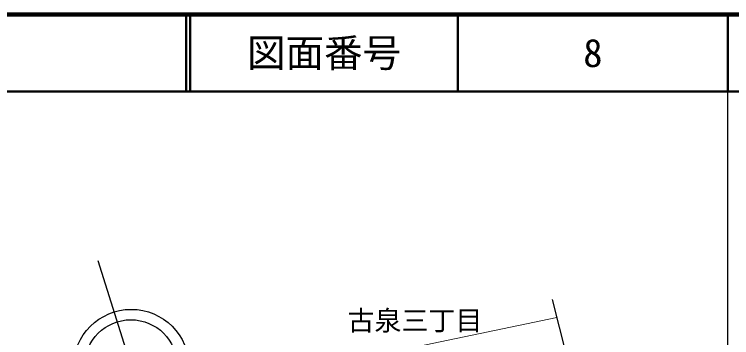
# Model space of a CAD drawing. Units: millimetres at full size, sheet at 1:1000; details may follow other scales. Extents: x 40000 to 680000, y 20000 to 380000.
# Drawn here: x 486442 to 579500, y 338083 to 380000 of the extents above; entities that cross this region are included whole.
import ezdxf
from ezdxf.enums import TextEntityAlignment as Align

# ---------------------------------------------------------------- set-up
doc = ezdxf.new("R2010")
doc.units = ezdxf.units.MM
doc.header["$LTSCALE"] = 1000
doc.layers.add('M-BMK-HTXT', color=7, linetype='Continuous')
doc.layers.add('M-TTL-TXT', color=7, linetype='Continuous')
for name, color, linetype, lineweight in [('M-BMK-OTRS', 5, 'Continuous', 25), ('M-BMK-SRVR', 3, 'Continuous', 25), ('M-STR-HTXT', 7, 'Continuous', 13), ('M-TTL', 2, 'Continuous', 140), ('M-TTL-BAND', 7, 'Continuous', 25), ('M-TTL-LINE', 7, 'Continuous', 50)]:
    doc.layers.add(name, color=color, linetype=linetype, lineweight=lineweight)
doc.styles.add('ＭＳ ゴシック', font='')
doc.styles.get('ＭＳ ゴシック').set_extended_font_data('MS Gothic')

msp = doc.modelspace()

# ---------------------------------------------------------------- linework, layer by layer
at = {"layer": 'M-BMK-OTRS'}
msp.add_line((574598, 271448), (556237, 343033), dxfattribs=at)
at = {"layer": 'M-BMK-SRVR'}
msp.add_line((497267, 348086), (507241, 316599), dxfattribs=at)
for centre, radius in [((501605, 334250), 7500), ((501566, 334403), 6000)]:
    msp.add_circle(centre, radius, dxfattribs=at)
at = {"layer": 'M-STR-HTXT'}
msp.add_lwpolyline([(277892, 312282), (313570, 313854), (362049, 316093), (422484, 319137), (438565, 320264), (457133, 322265), (480838, 325503), (500633, 328994), (556838, 340689)], dxfattribs=at)
at = {"layer": 'M-TTL'}
msp.add_line((680000, 380000), (40000, 380000), dxfattribs=at)
at = {"layer": 'M-TTL-BAND'}
msp.add_line((579000, 20000), (579000, 370000), dxfattribs=at)
at = {"layer": 'M-TTL-LINE'}
for p, q in [((508747, 380000), (508747, 370000)), ((509247, 380000), (509247, 370000)), ((543997, 380000), (543997, 370000)), ((579000, 380000), (579000, 370000)), ((40000, 370000), (680000, 370000))]:
    msp.add_line(p, q, dxfattribs=at)

# ---------------------------------------------------------------- texts
at = {"layer": 'M-BMK-HTXT', "style": 'ＭＳ ゴシック'}
msp.add_text('古泉三丁目', height=2566, dxfattribs=at).set_placement((529663, 338246), align=Align.BOTTOM_LEFT)
at = {"layer": 'M-TTL-TXT', "style": 'ＭＳ ゴシック'}
for s, p in [('図面番号', (526622, 375000)), ('8', (561497, 375000))]:
    msp.add_text(s, height=3666, dxfattribs=at).set_placement(p, align=Align.MIDDLE_CENTER)

doc.saveas('drawing.dxf')
